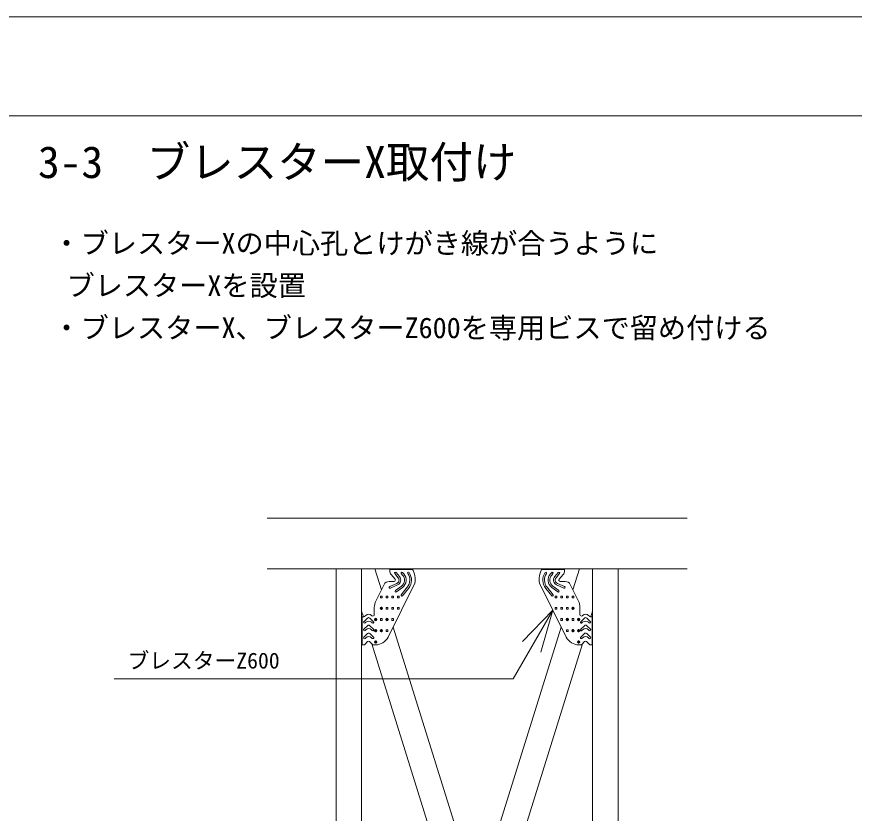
# Model space of a CAD drawing. Units: millimetres, scale not verified. Extents: x -2100 to 2100, y -1485 to 1485.
# Drawn here: x 316 to 911, y -690 to -125 of the extents above; entities that cross this region are included whole.
import ezdxf
from ezdxf.enums import TextEntityAlignment as Align

# ---------------------------------------------------------------- set-up
doc = ezdxf.new("R2010")
doc.units = ezdxf.units.MM
doc.header["$LTSCALE"] = 5
doc.linetypes.add('CHAIN', pattern=[18.5, 12, -1.5, 3.5, -1.5])
for name, color, linetype, lineweight in [('0-0_0', 7, 'Continuous', 18), ('0-1_レイヤ14', 6, 'Continuous', 18), ('0-3_レイヤ0', 2, 'Continuous', 18)]:
    doc.layers.add(name, color=color, linetype=linetype, lineweight=lineweight)
doc.styles.add('ＭＳ ゴシック', font='')
doc.styles.get('ＭＳ ゴシック').set_extended_font_data('MS Gothic')

msp = doc.modelspace()

# ---------------------------------------------------------------- linework, layer by layer
at = {"layer": '0-1_レイヤ14', "color": 2}
for p, q in [((1050, -124.939), (-950, -124.939)), ((-950, -195.242), (1050, -195.242))]:
    msp.add_line(p, q, dxfattribs=at)
at = {"layer": '0-3_レイヤ0', "color": 3}
for p, q in [((494.293, -480.629), (792.293, -480.629)), ((494.293, -516.629), (792.293, -516.629)), ((543.293, -516.629), (543.293, -1041.629)), ((561.293, -516.629), (561.293, -1041.629)), ((575.364, -531.487), (570.722, -516.629)), ((711.223, -531.487), (715.864, -516.629)), ((725.293, -516.629), (725.293, -1041.629)), ((743.293, -516.629), (743.293, -1041.629)), ((562.52, -550.741), (561.293, -546.813)), ((724.101, -550.629), (725.293, -546.813)), ((643.241, -748.777), (583.631, -557.953)), ((651.997, -721.083), (702.955, -557.953)), ((633.812, -778.961), (568.478, -569.814)), ((669.178, -726.45), (718.108, -569.814))]:
    msp.add_line(p, q, dxfattribs=at)
at = {"layer": '0-3_レイヤ0'}
for p, q in [((581.293, -516.629), (597.293, -516.629)), ((581.293, -516.629), (581.293, -518.139)), ((581.293, -517.089), (597.293, -517.089)), ((597.293, -516.629), (597.293, -517.089)), ((705.293, -516.629), (689.293, -516.629)), ((689.293, -516.629), (689.293, -517.089)), ((705.293, -517.089), (689.293, -517.089)), ((705.293, -516.629), (705.293, -518.139)), ((582.267, -520.755), (585.05, -523.975)), ((584.832, -520.013), (587.291, -522.965)), ((585.754, -519.245), (588.213, -522.197)), ((589.441, -520.023), (590.362, -521.078)), ((590.345, -519.234), (591.266, -520.289)), ((696.241, -519.234), (695.321, -520.289)), ((697.145, -520.023), (696.225, -521.078)), ((700.832, -519.245), (698.373, -522.197)), ((701.754, -520.013), (699.295, -522.965)), ((704.319, -520.755), (701.537, -523.975)), ((577.188, -527.84), (571.349, -539.517)), ((580.057, -565.101), (599.135, -526.946)), ((580.765, -525.629), (584.293, -525.629)), ((581.249, -529.281), (586.353, -527.003)), ((581.738, -530.376), (586.842, -528.099)), ((585.33, -532.151), (589.566, -528.924)), ((706.529, -565.101), (687.452, -526.946)), ((701.257, -532.151), (697.021, -528.924)), ((704.849, -530.376), (699.745, -528.099)), ((705.338, -529.281), (700.234, -527.003)), ((705.821, -525.629), (702.293, -525.629)), ((709.399, -527.84), (715.237, -539.517)), ((586.057, -533.106), (590.293, -529.879)), ((589.426, -535.052), (593.679, -529.773)), ((590.36, -535.805), (594.613, -530.526)), ((696.226, -535.805), (691.973, -530.526)), ((697.16, -535.052), (692.907, -529.773)), ((700.53, -533.106), (696.293, -529.879)), ((574.693, -537.029), (574.693, -536.229)), ((574.893, -536.029), (575.693, -536.029)), ((575.693, -537.229), (574.893, -537.229)), ((575.893, -536.229), (575.893, -537.029)), ((578.693, -537.029), (578.693, -536.229)), ((578.893, -536.029), (579.693, -536.029)), ((579.693, -537.229), (578.893, -537.229)), ((579.893, -536.229), (579.893, -537.029)), ((582.693, -537.029), (582.693, -536.229)), ((582.893, -536.029), (583.693, -536.029)), ((583.693, -537.229), (582.893, -537.229)), ((583.893, -536.229), (583.893, -537.029)), ((586.693, -537.029), (586.693, -536.229)), ((586.893, -536.029), (587.693, -536.029)), ((587.693, -537.229), (586.893, -537.229)), ((587.893, -536.229), (587.893, -537.029)), ((698.693, -536.229), (698.693, -537.029)), ((699.693, -536.029), (698.893, -536.029)), ((698.893, -537.229), (699.693, -537.229)), ((699.893, -537.029), (699.893, -536.229)), ((702.693, -536.229), (702.693, -537.029)), ((703.693, -536.029), (702.893, -536.029)), ((702.893, -537.229), (703.693, -537.229)), ((703.893, -537.029), (703.893, -536.229)), ((706.693, -536.229), (706.693, -537.029)), ((707.693, -536.029), (706.893, -536.029)), ((706.893, -537.229), (707.693, -537.229)), ((707.893, -537.029), (707.893, -536.229)), ((710.693, -536.229), (710.693, -537.029)), ((711.693, -536.029), (710.893, -536.029)), ((710.893, -537.229), (711.693, -537.229)), ((711.893, -537.029), (711.893, -536.229)), ((570.293, -543.989), (570.293, -549.214)), ((578.693, -545.029), (578.693, -544.229)), ((578.893, -544.029), (579.693, -544.029)), ((579.693, -545.229), (578.893, -545.229)), ((579.893, -544.229), (579.893, -545.029)), ((582.693, -545.029), (582.693, -544.229)), ((582.893, -544.029), (583.693, -544.029)), ((583.693, -545.229), (582.893, -545.229)), ((583.893, -544.229), (583.893, -545.029)), ((586.693, -545.029), (586.693, -544.229)), ((586.893, -544.029), (587.693, -544.029)), ((587.693, -545.229), (586.893, -545.229)), ((587.893, -544.229), (587.893, -545.029)), ((698.693, -544.229), (698.693, -545.029)), ((699.693, -544.029), (698.893, -544.029)), ((698.893, -545.229), (699.693, -545.229)), ((699.893, -545.029), (699.893, -544.229)), ((702.693, -544.229), (702.693, -545.029)), ((703.693, -544.029), (702.893, -544.029)), ((702.893, -545.229), (703.693, -545.229)), ((703.893, -545.029), (703.893, -544.229)), ((706.693, -544.229), (706.693, -545.029)), ((707.693, -544.029), (706.893, -544.029)), ((706.893, -545.229), (707.693, -545.229)), ((707.893, -545.029), (707.893, -544.229)), ((716.293, -543.989), (716.293, -549.214)), ((562.879, -550.629), (561.293, -550.629)), ((561.753, -570.629), (561.753, -550.629)), ((562.869, -554.204), (565.445, -551.629)), ((564.172, -549.75), (563.586, -550.336)), ((569.717, -554.204), (567.142, -551.629)), ((568.586, -549.921), (568.415, -549.75)), ((568.415, -549.75), (568.586, -549.921)), ((568.586, -549.921), (568.569, -549.904)), ((574.693, -553.029), (574.693, -552.229)), ((574.893, -552.029), (575.693, -552.029)), ((575.893, -552.229), (575.893, -553.029)), ((582.693, -553.029), (582.693, -552.229)), ((582.893, -552.029), (583.693, -552.029)), ((583.893, -552.229), (583.893, -553.029)), ((702.693, -552.229), (702.693, -553.029)), ((703.693, -552.029), (702.893, -552.029)), ((703.893, -553.029), (703.893, -552.229)), ((710.693, -552.229), (710.693, -553.029)), ((711.693, -552.029), (710.893, -552.029)), ((711.893, -553.029), (711.893, -552.229)), ((716.869, -554.204), (719.445, -551.629)), ((718, -549.921), (718.172, -549.75)), ((718.172, -549.75), (718, -549.921)), ((718, -549.921), (718.018, -549.904)), ((723.717, -554.204), (721.142, -551.629)), ((722.415, -549.75), (723, -550.336)), ((723.707, -550.629), (725.293, -550.629)), ((724.833, -570.629), (724.833, -550.629)), ((562.869, -559.604), (565.445, -557.029)), ((563.717, -555.053), (564.172, -554.598)), ((569.717, -559.604), (567.142, -557.029)), ((568.869, -555.053), (568.415, -554.598)), ((575.693, -553.229), (574.893, -553.229)), ((583.693, -553.229), (582.893, -553.229)), ((702.893, -553.229), (703.693, -553.229)), ((710.893, -553.229), (711.693, -553.229)), ((716.869, -559.604), (719.445, -557.029)), ((717.717, -555.053), (718.172, -554.598)), ((723.717, -559.604), (721.142, -557.029)), ((722.869, -555.053), (722.415, -554.598)), ((562.869, -565.204), (565.445, -562.629)), ((563.717, -560.453), (564.172, -559.998)), ((569.717, -565.204), (567.142, -562.629)), ((568.869, -560.453), (568.415, -559.998)), ((578.693, -561.029), (578.693, -560.229)), ((578.893, -560.029), (579.693, -560.029)), ((579.693, -561.229), (578.893, -561.229)), ((579.893, -560.229), (579.893, -561.029)), ((706.693, -560.229), (706.693, -561.029)), ((707.693, -560.029), (706.893, -560.029)), ((706.893, -561.229), (707.693, -561.229)), ((707.893, -561.029), (707.893, -560.229)), ((716.869, -565.204), (719.445, -562.629)), ((717.717, -560.453), (718.172, -559.998)), ((723.717, -565.204), (721.142, -562.629)), ((722.869, -560.453), (722.415, -559.998)), ((563.586, -570.336), (565.586, -568.336)), ((563.717, -566.053), (564.172, -565.598)), ((567, -568.336), (569, -570.336)), ((568.869, -566.053), (568.415, -565.598)), ((569.707, -570.629), (571.113, -570.629)), ((716.879, -570.629), (715.474, -570.629)), ((719.586, -568.336), (717.586, -570.336)), ((717.717, -566.053), (718.172, -565.598)), ((723, -570.336), (721, -568.336)), ((722.869, -566.053), (722.415, -565.598))]:
    msp.add_line(p, q, dxfattribs=at)
at = {"layer": '0-3_レイヤ0', "color": 4, "linetype": 'CHAIN'}
for p, q in [((574.253, -544.629), (576.333, -544.629)), ((575.293, -545.669), (575.293, -543.589)), ((712.333, -544.629), (710.253, -544.629)), ((711.293, -545.669), (711.293, -543.589)), ((570.253, -552.629), (572.333, -552.629)), ((571.293, -553.669), (571.293, -551.589)), ((578.253, -552.629), (580.333, -552.629)), ((579.293, -553.669), (579.293, -551.589)), ((708.333, -552.629), (706.253, -552.629)), ((707.293, -553.669), (707.293, -551.589)), ((716.333, -552.629), (714.253, -552.629)), ((715.293, -553.669), (715.293, -551.589)), ((570.253, -560.629), (572.333, -560.629)), ((571.293, -561.669), (571.293, -559.589)), ((574.253, -560.629), (576.333, -560.629)), ((575.293, -561.669), (575.293, -559.589)), ((712.333, -560.629), (710.253, -560.629)), ((711.293, -561.669), (711.293, -559.589)), ((716.333, -560.629), (714.253, -560.629)), ((715.293, -561.669), (715.293, -559.589)), ((570.253, -568.629), (572.333, -568.629)), ((571.293, -569.669), (571.293, -567.589)), ((716.333, -568.629), (714.253, -568.629)), ((715.293, -569.669), (715.293, -567.589))]:
    msp.add_line(p, q, dxfattribs=at)
at = {"layer": '0-3_レイヤ0', "color": 4}
for points in [[(696.991, -546.023), (668.913, -594.655), (385.601, -594.655)], [(675.495, -568.254), (696.991, -546.023), (688.486, -575.754)]]:
    msp.add_lwpolyline(points, dxfattribs=at)
at = {"layer": '0-3_レイヤ0', "color": 3}
for points in [[(575.623, -544.959), (575.623, -544.299), (574.963, -544.299), (574.963, -544.959)], [(710.963, -544.959), (710.963, -544.299), (711.623, -544.299), (711.623, -544.959)], [(571.623, -552.959), (571.623, -552.299), (570.963, -552.299), (570.963, -552.959)], [(579.623, -552.959), (579.623, -552.299), (578.963, -552.299), (578.963, -552.959)], [(706.963, -552.959), (706.963, -552.299), (707.623, -552.299), (707.623, -552.959)], [(714.963, -552.959), (714.963, -552.299), (715.623, -552.299), (715.623, -552.959)], [(571.623, -560.959), (571.623, -560.299), (570.963, -560.299), (570.963, -560.959)], [(575.623, -560.959), (575.623, -560.299), (574.963, -560.299), (574.963, -560.959)], [(710.963, -560.959), (710.963, -560.299), (711.623, -560.299), (711.623, -560.959)], [(714.963, -560.959), (714.963, -560.299), (715.623, -560.299), (715.623, -560.959)], [(571.623, -568.959), (571.623, -568.299), (570.963, -568.299), (570.963, -568.959)], [(714.963, -568.959), (714.963, -568.299), (715.623, -568.299), (715.623, -568.959)]]:
    msp.add_lwpolyline(points, close=True, dxfattribs=at)
at = {"layer": '0-3_レイヤ0'}
for points in [[(562.879, -570.629), (561.293, -570.629), (561.293, -550.629)], [(723.707, -570.629), (725.293, -570.629), (725.293, -550.629)]]:
    msp.add_lwpolyline(points, dxfattribs=at)
at = {"layer": '0-3_レイヤ0', "color": 3}
for centre in [(575.293, -544.629), (711.293, -544.629), (571.293, -552.629), (579.293, -552.629), (707.293, -552.629), (715.293, -552.629), (571.293, -560.629), (575.293, -560.629), (711.293, -560.629), (715.293, -560.629), (571.293, -568.629), (715.293, -568.629)]:
    msp.add_circle(centre, 0.84, dxfattribs=at)
at = {"layer": '0-3_レイヤ0'}
for centre in [(575.293, -544.629), (711.293, -544.629), (571.293, -552.629), (579.293, -552.629), (707.293, -552.629), (715.293, -552.629), (571.293, -560.629), (575.293, -560.629), (711.293, -560.629), (715.293, -560.629), (571.293, -568.629), (715.293, -568.629)]:
    msp.add_circle(centre, 0.62, dxfattribs=at)
for centre, radius, start, end in [((582.293, -524.629), 17, 352.16526, 28.07249), ((704.293, -524.629), 17, 151.92751, 187.83474), ((585.293, -518.139), 4, 180, 220.83872), ((585.293, -519.629), 0.6, 39.79185, 219.79185), ((585.293, -524.629), 2.6, 294.04963, 39.71514), ((585.293, -524.629), 3.8, 294.04963, 39.79185), ((589.893, -519.629), 0.6, 41.11209, 221.11209), ((586.293, -524.629), 5.4, 307.3021, 41.11209), ((586.293, -524.629), 6.6, 307.3021, 41.11209), ((587.293, -524.629), 8.2, 321.14594, 34.62354), ((594.535, -519.629), 0.6, 34.62354, 214.62354), ((587.293, -524.629), 9.4, 321.14594, 34.62354), ((699.293, -524.629), 9.4, 145.37646, 218.85406), ((699.293, -524.629), 8.2, 145.37646, 218.85406), ((692.052, -519.629), 0.6, 325.37646, 145.37646), ((700.293, -524.629), 6.6, 138.88791, 232.6979), ((700.293, -524.629), 5.4, 138.88791, 232.6979), ((696.693, -519.629), 0.6, 318.88791, 138.88791), ((701.293, -524.629), 3.8, 140.20815, 245.95037), ((701.293, -524.629), 2.6, 140.28486, 245.95037), ((701.293, -519.629), 0.6, 320.20815, 140.20815), ((701.293, -518.139), 4, 319.16128, 360), ((580.765, -529.629), 4, 90, 153.43495), ((584.293, -524.629), 1, 270, 40.83872), ((702.293, -524.629), 1, 139.16128, 270), ((705.821, -529.629), 4, 26.56505, 90), ((581.493, -529.829), 0.6, 114.04962, 294.04963), ((585.693, -532.629), 0.6, 127.3021, 307.3021), ((589.893, -535.429), 0.6, 141.14594, 321.14594), ((696.693, -535.429), 0.6, 218.85406, 38.85406), ((700.893, -532.629), 0.6, 232.6979, 52.6979), ((705.093, -529.829), 0.6, 245.95037, 65.95038), ((580.293, -543.989), 10, 153.43495, 180), ((574.893, -536.229), 0.2, 90, 180), ((574.893, -537.029), 0.2, 180, 270), ((575.693, -536.229), 0.2, 0, 90), ((575.693, -537.029), 0.2, 270, 0), ((578.893, -536.229), 0.2, 90, 180), ((578.893, -537.029), 0.2, 180, 270), ((579.693, -536.229), 0.2, 0, 90), ((579.693, -537.029), 0.2, 270, 0), ((582.893, -536.229), 0.2, 90, 180), ((582.893, -537.029), 0.2, 180, 270), ((583.693, -536.229), 0.2, 0, 90), ((583.693, -537.029), 0.2, 270, 0), ((586.893, -536.229), 0.2, 90, 180), ((586.893, -537.029), 0.2, 180, 270), ((587.693, -536.229), 0.2, 0, 90), ((587.693, -537.029), 0.2, 270, 0), ((698.893, -536.229), 0.2, 90, 180), ((698.893, -537.029), 0.2, 180, 270), ((699.693, -536.229), 0.2, 0, 90), ((699.693, -537.029), 0.2, 270, 0), ((702.893, -536.229), 0.2, 90, 180), ((702.893, -537.029), 0.2, 180, 270), ((703.693, -536.229), 0.2, 0, 90), ((703.693, -537.029), 0.2, 270, 0), ((706.893, -536.229), 0.2, 90, 180), ((706.893, -537.029), 0.2, 180, 270), ((707.693, -536.229), 0.2, 0, 90), ((707.693, -537.029), 0.2, 270, 0), ((710.893, -536.229), 0.2, 90, 180), ((710.893, -537.029), 0.2, 180, 270), ((711.693, -536.229), 0.2, 0, 90), ((711.693, -537.029), 0.2, 270, 0), ((706.293, -543.989), 10, 0, 26.56505), ((578.893, -544.229), 0.2, 90, 180), ((578.893, -545.029), 0.2, 180, 270), ((579.693, -544.229), 0.2, 0, 90), ((579.693, -545.029), 0.2, 270, 0), ((582.893, -544.229), 0.2, 90, 180), ((582.893, -545.029), 0.2, 180, 270), ((583.693, -544.229), 0.2, 0, 90), ((583.693, -545.029), 0.2, 270, 0), ((586.893, -544.229), 0.2, 90, 180), ((586.893, -545.029), 0.2, 180, 270), ((587.693, -544.229), 0.2, 0, 90), ((587.693, -545.029), 0.2, 270, 0), ((698.893, -544.229), 0.2, 90, 180), ((698.893, -545.029), 0.2, 180, 270), ((699.693, -544.229), 0.2, 0, 90), ((699.693, -545.029), 0.2, 270, 0), ((702.893, -544.229), 0.2, 90, 180), ((702.893, -545.029), 0.2, 180, 270), ((703.693, -544.229), 0.2, 0, 90), ((703.693, -545.029), 0.2, 270, 0), ((706.893, -544.229), 0.2, 90, 180), ((706.893, -545.029), 0.2, 180, 270), ((707.693, -544.229), 0.2, 0, 90), ((707.693, -545.029), 0.2, 270, 0), ((562.879, -549.629), 1, 270, 315), ((566.293, -551.871), 3, 45, 135), ((566.293, -552.477), 1.2, 45, 135), ((569.293, -549.214), 1, 225, 0), ((574.893, -552.229), 0.2, 90, 180), ((575.693, -552.229), 0.2, 0, 90), ((582.893, -552.229), 0.2, 90, 180), ((583.693, -552.229), 0.2, 0, 90), ((702.893, -552.229), 0.2, 90, 180), ((703.693, -552.229), 0.2, 0, 90), ((710.893, -552.229), 0.2, 90, 180), ((711.693, -552.229), 0.2, 0, 90), ((717.293, -549.214), 1, 180, 315), ((720.293, -551.871), 3, 45, 135), ((720.293, -552.477), 1.2, 45, 135), ((723.707, -549.629), 1, 225, 270), ((563.293, -554.629), 0.6, 135.00001, 315), ((566.293, -556.72), 3, 45, 135), ((566.293, -557.877), 1.2, 45, 135), ((569.293, -554.629), 0.6, 224.99999, 45), ((574.893, -553.029), 0.2, 180, 270), ((575.693, -553.029), 0.2, 270, 0), ((582.893, -553.029), 0.2, 180, 270), ((583.693, -553.029), 0.2, 270, 0), ((702.893, -553.029), 0.2, 180, 270), ((703.693, -553.029), 0.2, 270, 0), ((710.893, -553.029), 0.2, 180, 270), ((711.693, -553.029), 0.2, 270, 0), ((717.293, -554.629), 0.6, 135, 315.00001), ((720.293, -556.72), 3, 45, 135), ((720.293, -557.877), 1.2, 45, 135), ((723.293, -554.629), 0.6, 225, 44.99999), ((563.293, -560.029), 0.6, 135.00001, 315), ((566.293, -562.12), 3, 45, 135), ((566.293, -567.72), 3, 45, 135), ((566.293, -563.477), 1.2, 45, 135), ((569.293, -560.029), 0.6, 224.99999, 45), ((578.893, -560.229), 0.2, 90, 180), ((578.893, -561.029), 0.2, 180, 270), ((579.693, -560.229), 0.2, 0, 90), ((579.693, -561.029), 0.2, 270, 0), ((706.893, -560.229), 0.2, 90, 180), ((706.893, -561.029), 0.2, 180, 270), ((707.693, -560.229), 0.2, 0, 90), ((707.693, -561.029), 0.2, 270, 0), ((717.293, -560.029), 0.6, 135, 315.00001), ((720.293, -562.12), 3, 45, 135), ((720.293, -567.72), 3, 45, 135), ((720.293, -563.477), 1.2, 45, 135), ((723.293, -560.029), 0.6, 225, 44.99999), ((563.293, -565.629), 0.6, 135.00001, 315), ((562.879, -569.629), 1, 270, 315), ((566.293, -569.043), 1, 45, 135), ((569.293, -565.629), 0.6, 224.99999, 45), ((569.707, -569.629), 1, 225, 270), ((571.113, -560.629), 10, 270, 333.43495), ((715.474, -560.629), 10, 206.56505, 270), ((717.293, -565.629), 0.6, 135, 315.00001), ((716.879, -569.629), 1, 270, 315), ((720.293, -569.043), 1, 45, 135), ((723.293, -565.629), 0.6, 225, 44.99999), ((723.707, -569.629), 1, 225, 270)]:
    msp.add_arc(centre, radius, start, end, dxfattribs=at)

# ---------------------------------------------------------------- texts
at = {"layer": '0-0_0', "style": 'ＭＳ ゴシック'}
for s, p in [('・ブレスターXの中心孔とけがき線が合うように', (341.84, -297.393)), (' ブレスターXを設置', (341.84, -327.393)), ('・ブレスターX、ブレスターZ600を専用ビスで留め付ける', (341.84, -357.393))]:
    msp.add_text(s, height=14.66, dxfattribs=at).set_placement(p, align=Align.BOTTOM_LEFT)
at = {"layer": '0-1_レイヤ14', "color": 7, "style": 'ＭＳ ゴシック'}
msp.add_text('3-3\u3000ブレスターX取付け', height=22.65, dxfattribs=at).set_placement((331.568, -246.173), align=Align.BOTTOM_LEFT)
at = {"layer": '0-3_レイヤ0', "color": 7, "style": 'ＭＳ ゴシック'}
msp.add_text('ブレスターZ600', height=11.32, dxfattribs=at).set_placement((395.115, -590.843), align=Align.BOTTOM_LEFT)

doc.saveas('drawing.dxf')
